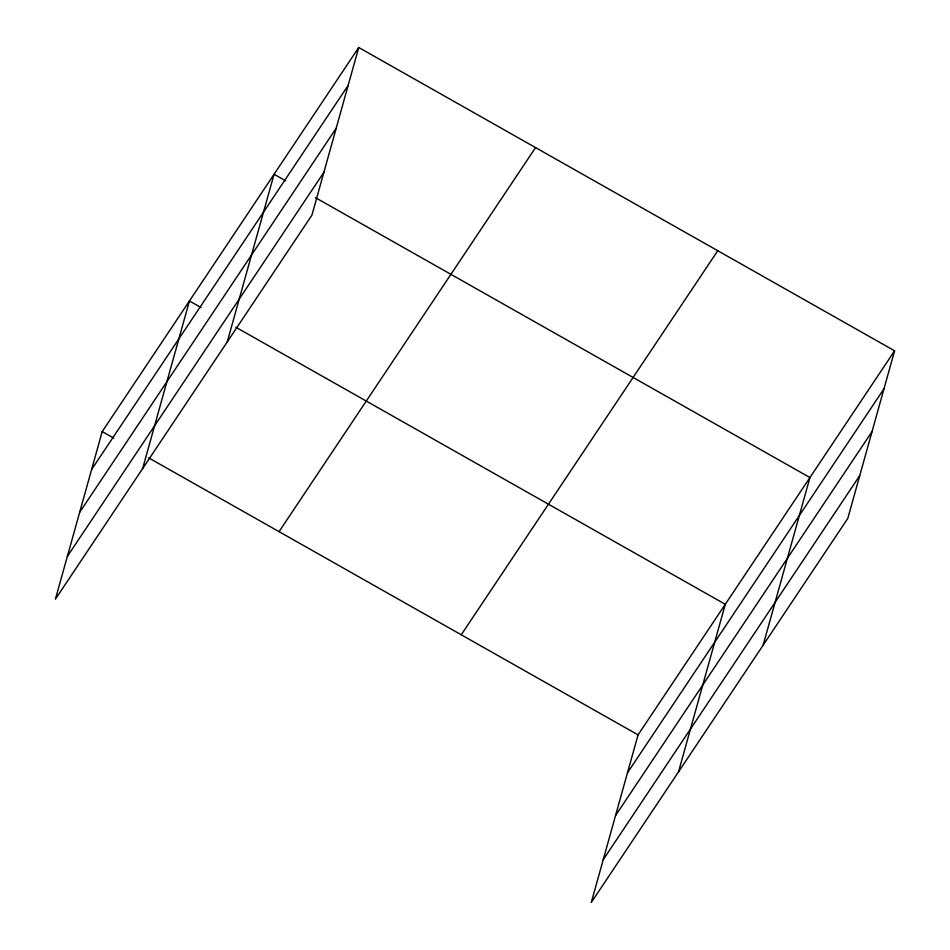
<?xml version="1.0" encoding="UTF-8"?>
<svg xmlns="http://www.w3.org/2000/svg" width="950" height="950" viewBox="0 0 950 950"><rect width="100%" height="100%" fill="white"/><g stroke="black" fill="none" stroke-linecap="round" stroke-linejoin="round"><path stroke-width="1.43" d="M358.732 47.5L102.208 431.561L55.409 599.189L311.933 215.127L358.732 47.5L894.591 350.811L847.792 518.439L591.268 902.5L638.068 734.873L894.591 350.811M142.631 468.611L189.43 300.984L201.044 307.551M227.276 341.869L274.075 174.242L285.701 180.809M678.49 771.922L725.289 604.295L235.897 327.275M763.135 645.181L809.934 477.553L315.388 197.624M91.627 469.49L348.139 85.429M79.669 512.288L336.193 128.226M67.355 556.391L323.879 172.33M279.051 531.656L535.562 147.594M461.237 634.778L717.761 250.717M627.487 772.801L883.999 388.74M615.529 815.599L872.053 431.549M603.214 859.703L859.738 475.641M102.208 431.561L113.834 438.128M148.675 457.864L638.068 734.873"/></g></svg>
